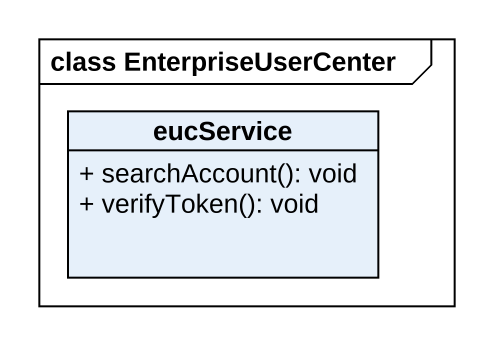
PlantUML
@startuml
mainframe class EnterpriseUserCenter
hide circle
hide empty members
skinparam classAttributeIconSize 0
class eucService {
  + searchAccount(): void
  + verifyToken(): void
}
@enduml
